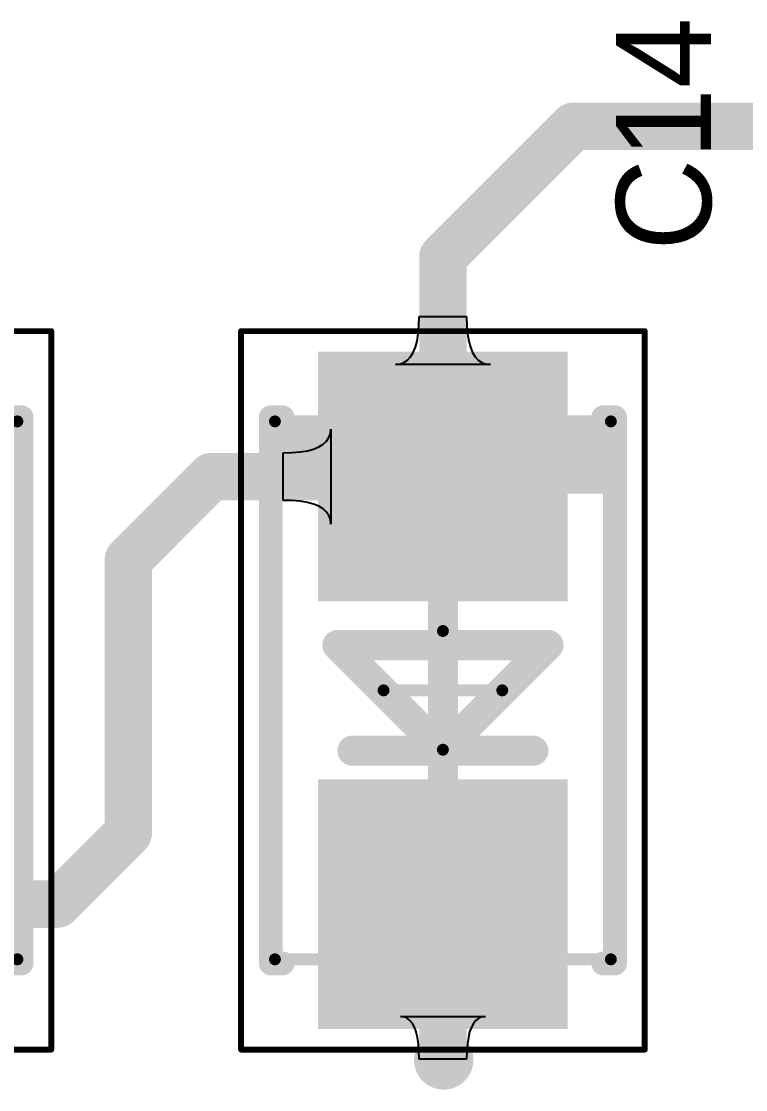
# Model space of a CAD drawing. Extents: x 244 to 457, y 184 to 319.
# Drawn here: x 315.48 to 321.58, y 253.59 to 262.59 of the extents above; entities that cross this region are included whole.
import ezdxf

# ---------------------------------------------------------------- set-up
doc = ezdxf.new("R2010")
doc.units = 0
doc.layers.get('0').update_dxf_attribs({"linetype": 'CONTINUOUS'})
for name, color, linetype in [('BOTTOMLAYER', 5, 'CONTINUOUS'), ('MECHANICAL13', 56, 'CONTINUOUS'), ('MECHANICAL15', 56, 'CONTINUOUS'), ('MULTILAYER', 9, 'CONTINUOUS'), ('TOPLAYER', 1, 'CONTINUOUS'), ('TOPOVERLAY', 2, 'CONTINUOUS'), ('TOPPASTE', 8, 'CONTINUOUS'), ('TOPSOLDER', 216, 'CONTINUOUS'), ('VIAHOLELAYER', 16, 'CONTINUOUS')]:
    doc.layers.add(name, color=color, linetype=linetype)

# ---------------------------------------------------------------- blocks, each defined once
blk = doc.blocks.new('CAPMP4327X24N_43')
at = {"layer": 'MECHANICAL13', "const_width": 0.0999998}
for points in [[(-2.26499928, -1.41499844), (-2.26499928, 1.41500098)], [(2.26500182, 1.41500098), (-2.26499928, 1.41500098)], [(2.26500182, -1.41499844), (2.26500182, 1.41500098)], [(2.26500182, -1.41499844), (-2.26499928, -1.41499844)]]:
    blk.add_lwpolyline(points, dxfattribs=at)
at = {"layer": 'MECHANICAL13', "const_width": 0.0499999}
for points in [[(-2.28999796, 1.41500098, 1), (-2.2400006, 1.41500098, 1)], [(-2.28999796, 1.41500098, 1), (-2.2400006, 1.41500098, 1)], [(2.24000314, 1.41500098, 1), (2.2900005, 1.41500098, 1)], [(2.24000314, 1.41500098, 1), (2.2900005, 1.41500098, 1)], [(-2.28999796, -1.41499844, 1), (-2.2400006, -1.41499844, 1)], [(-2.28999796, -1.41499844, 1), (-2.2400006, -1.41499844, 1)], [(2.24000314, -1.41499844, 1), (2.2900005, -1.41499844, 1)], [(2.24000314, -1.41499844, 1), (2.2900005, -1.41499844, 1)]]:
    blk.add_lwpolyline(points, format="xyb", close=True, dxfattribs=at)
at = {"layer": 'MECHANICAL13'}
blk.add_solid([(-2.26499928, -1.41499336), (-1.65571424, -1.41499336), (-2.26499928, 1.41500352), (-1.65571424, 1.41500352)], dxfattribs=at)
at = {"layer": 'MECHANICAL15'}
for points, const_width in [([(-3.02499776, -1.69999914), (-3.02499776, 1.70000168)], 0.0499999), ([(3.0250003, 1.70000168), (-3.02499776, 1.70000168)], 0.0499999), ([(3.0250003, -1.69999914), (3.0250003, 1.70000168)], 0.0499999), ([(0, -0.499999), (0, 0.50000154)], 0.0999998), ([(0.50000154, 0), (-0.499999, 0)], 0.0999998), ([(3.0250003, -1.69999914), (-3.02499776, -1.69999914)], 0.0499999)]:
    blk.add_lwpolyline(points, dxfattribs=dict(at, const_width=const_width))
for points, const_width in [([(-3.0374971, 1.70000168, 1), (-3.01249842, 1.70000168, 1)], 0.02499868), ([(-3.0374971, 1.70000168, 1), (-3.01249842, 1.70000168, 1)], 0.02499868), ([(3.01250096, 1.70000168, 1), (3.03749964, 1.70000168, 1)], 0.02499868), ([(3.01250096, 1.70000168, 1), (3.03749964, 1.70000168, 1)], 0.02499868), ([(-0.02499868, 0.50000154, 1), (0.02499868, 0.50000154, 1)], 0.0499999), ([(-0.52499768, 0, 1), (-0.47500032, 0, 1)], 0.0499999), ([(0.47500286, 0, 1), (0.52500022, 0, 1)], 0.0499999), ([(-0.02499868, -0.499999, 1), (0.02499868, -0.499999, 1)], 0.0499999), ([(-3.0374971, -1.69999914, 1), (-3.01249842, -1.69999914, 1)], 0.02499868), ([(-3.0374971, -1.69999914, 1), (-3.01249842, -1.69999914, 1)], 0.02499868), ([(3.01250096, -1.69999914, 1), (3.03749964, -1.69999914, 1)], 0.02499868), ([(3.01250096, -1.69999914, 1), (3.03749964, -1.69999914, 1)], 0.02499868)]:
    blk.add_lwpolyline(points, format="xyb", close=True, dxfattribs=dict(at, const_width=const_width))
at = {"layer": 'TOPLAYER'}
for points in [[(-0.85000084, -0.9499981), (-0.85000084, 0.9499981), (-2.74999704, -0.9499981), (-2.74999704, 0.9499981)], [(2.74999958, -0.9499981), (2.74999958, 0.9499981), (0.85000338, -0.9499981), (0.85000338, 0.9499981)]]:
    blk.add_solid(points, dxfattribs=at)
at = {"layer": 'TOPOVERLAY'}
for points, const_width in [([(2.30000048, 1.44999964), (-2.29999794, 1.44999964)], 0.1999996), ([(-2.29999794, 1.34999984), (-2.29999794, 1.44999964)], 0.1999996), ([(2.30000048, 1.34999984), (2.30000048, 1.44999964)], 0.1999996), ([(-0.381, -0.8889999999999999), (-0.381, 0.8889999999999999)], 0.254), ([(0.508, 0), (-0.381, 0.8889999999999999)], 0.254), ([(0.508, -0.762), (0.508, 0.762)], 0.254), ([(0.762, 0), (-0.762, 0)], 0.254), ([(-0.381, -0.8889999999999999), (0.508, 0)], 0.254), ([(-2.29999794, -1.44999964), (-2.29999794, -1.34999984)], 0.1999996), ([(2.30000048, -1.44999964), (2.30000048, -1.34999984)], 0.1999996), ([(2.30000048, -1.44999964), (-2.29999794, -1.44999964)], 0.1999996)]:
    blk.add_lwpolyline(points, dxfattribs=dict(at, const_width=const_width))
for points, const_width in [([(-2.34999784, 1.44999964, 1), (-2.24999804, 1.44999964, 1)], 0.0999998), ([(-2.34999784, 1.44999964, 1), (-2.24999804, 1.44999964, 1)], 0.0999998), ([(2.25000058, 1.44999964, 1), (2.35000038, 1.44999964, 1)], 0.0999998), ([(2.25000058, 1.44999964, 1), (2.35000038, 1.44999964, 1)], 0.0999998), ([(-2.34999784, 1.34999984, 1), (-2.24999804, 1.34999984, 1)], 0.0999998), ([(2.25000058, 1.34999984, 1), (2.35000038, 1.34999984, 1)], 0.0999998), ([(-0.4445, 0.8889999999999999, 1), (-0.3175, 0.8889999999999999, 1)], 0.127), ([(-0.4445, 0.8889999999999999, 1), (-0.3175, 0.8889999999999999, 1)], 0.127), ([(0.4445, 0.762, 1), (0.5715, 0.762, 1)], 0.127), ([(-0.8254999999999999, 0, 1), (-0.6985, 0, 1)], 0.127), ([(0.4445, 0, 1), (0.5715, 0, 1)], 0.127), ([(0.4445, 0, 1), (0.5715, 0, 1)], 0.127), ([(0.6985, 0, 1), (0.8254999999999999, 0, 1)], 0.127), ([(0.4445, -0.762, 1), (0.5715, -0.762, 1)], 0.127), ([(-0.4445, -0.8889999999999999, 1), (-0.3175, -0.8889999999999999, 1)], 0.127), ([(-0.4445, -0.8889999999999999, 1), (-0.3175, -0.8889999999999999, 1)], 0.127), ([(-2.34999784, -1.34999984, 1), (-2.24999804, -1.34999984, 1)], 0.0999998), ([(2.25000058, -1.34999984, 1), (2.35000038, -1.34999984, 1)], 0.0999998), ([(-2.34999784, -1.44999964, 1), (-2.24999804, -1.44999964, 1)], 0.0999998), ([(-2.34999784, -1.44999964, 1), (-2.24999804, -1.44999964, 1)], 0.0999998), ([(2.25000058, -1.44999964, 1), (2.35000038, -1.44999964, 1)], 0.0999998), ([(2.25000058, -1.44999964, 1), (2.35000038, -1.44999964, 1)], 0.0999998)]:
    blk.add_lwpolyline(points, format="xyb", close=True, dxfattribs=dict(at, const_width=const_width))
at = {"layer": 'TOPPASTE'}
for points in [[(-0.85000084, -0.9499981), (-0.85000084, 0.9499981), (-2.74999704, -0.9499981), (-2.74999704, 0.9499981)], [(2.74999958, -0.9499981), (2.74999958, 0.9499981), (0.85000338, -0.9499981), (0.85000338, 0.9499981)]]:
    blk.add_solid(points, dxfattribs=at)
at = {"layer": 'TOPSOLDER'}
for points in [[(-0.74840084, -1.0515981), (-0.74840084, 1.0515981), (-2.85159704, -1.0515981), (-2.85159704, 1.0515981)], [(2.85159958, -1.0515981), (2.85159958, 1.0515981), (0.74840338, -1.0515981), (0.74840338, 1.0515981)]]:
    blk.add_solid(points, dxfattribs=at)
blk = doc.blocks.new('CAPMP4327X24N_45')
at = {"layer": 'MECHANICAL13', "const_width": 0.0999998}
for points in [[(-2.26499928, -1.41499844), (-2.26499928, 1.41500098)], [(2.26500182, 1.41500098), (-2.26499928, 1.41500098)], [(2.26500182, -1.41499844), (2.26500182, 1.41500098)], [(2.26500182, -1.41499844), (-2.26499928, -1.41499844)]]:
    blk.add_lwpolyline(points, dxfattribs=at)
at = {"layer": 'MECHANICAL13', "const_width": 0.0499999}
for points in [[(-2.28999796, 1.41500098, 1), (-2.2400006, 1.41500098, 1)], [(-2.28999796, 1.41500098, 1), (-2.2400006, 1.41500098, 1)], [(2.24000314, 1.41500098, 1), (2.2900005, 1.41500098, 1)], [(2.24000314, 1.41500098, 1), (2.2900005, 1.41500098, 1)], [(-2.28999796, -1.41499844, 1), (-2.2400006, -1.41499844, 1)], [(-2.28999796, -1.41499844, 1), (-2.2400006, -1.41499844, 1)], [(2.24000314, -1.41499844, 1), (2.2900005, -1.41499844, 1)], [(2.24000314, -1.41499844, 1), (2.2900005, -1.41499844, 1)]]:
    blk.add_lwpolyline(points, format="xyb", close=True, dxfattribs=at)
at = {"layer": 'MECHANICAL13'}
blk.add_solid([(-2.2649942, -1.41499336), (-1.65570916, -1.41499336), (-2.2649942, 1.41500352), (-1.65570916, 1.41500352)], dxfattribs=at)
at = {"layer": 'MECHANICAL15'}
for points, const_width in [([(-3.02499776, -1.69999914), (-3.02499776, 1.70000168)], 0.0499999), ([(3.0250003, 1.70000168), (-3.02499776, 1.70000168)], 0.0499999), ([(3.0250003, -1.69999914), (3.0250003, 1.70000168)], 0.0499999), ([(0, -0.499999), (0, 0.50000154)], 0.0999998), ([(0.50000154, 0), (-0.499999, 0)], 0.0999998), ([(3.0250003, -1.69999914), (-3.02499776, -1.69999914)], 0.0499999)]:
    blk.add_lwpolyline(points, dxfattribs=dict(at, const_width=const_width))
for points, const_width in [([(-3.0374971, 1.70000168, 1), (-3.01249842, 1.70000168, 1)], 0.02499868), ([(-3.0374971, 1.70000168, 1), (-3.01249842, 1.70000168, 1)], 0.02499868), ([(3.01250096, 1.70000168, 1), (3.03749964, 1.70000168, 1)], 0.02499868), ([(3.01250096, 1.70000168, 1), (3.03749964, 1.70000168, 1)], 0.02499868), ([(-0.02499868, 0.50000154, 1), (0.02499868, 0.50000154, 1)], 0.0499999), ([(-0.52499768, 0, 1), (-0.47500032, 0, 1)], 0.0499999), ([(0.47500286, 0, 1), (0.52500022, 0, 1)], 0.0499999), ([(-0.02499868, -0.499999, 1), (0.02499868, -0.499999, 1)], 0.0499999), ([(-3.0374971, -1.69999914, 1), (-3.01249842, -1.69999914, 1)], 0.02499868), ([(-3.0374971, -1.69999914, 1), (-3.01249842, -1.69999914, 1)], 0.02499868), ([(3.01250096, -1.69999914, 1), (3.03749964, -1.69999914, 1)], 0.02499868), ([(3.01250096, -1.69999914, 1), (3.03749964, -1.69999914, 1)], 0.02499868)]:
    blk.add_lwpolyline(points, format="xyb", close=True, dxfattribs=dict(at, const_width=const_width))
at = {"layer": 'TOPLAYER'}
for points in [[(-0.85000084, -0.9499981), (-0.85000084, 0.9499981), (-2.74999704, -0.9499981), (-2.74999704, 0.9499981)], [(2.74999958, -0.9499981), (2.74999958, 0.9499981), (0.85000338, -0.9499981), (0.85000338, 0.9499981)]]:
    blk.add_solid(points, dxfattribs=at)
at = {"layer": 'TOPOVERLAY'}
for points, const_width in [([(2.30000048, 1.44999964), (-2.29999794, 1.44999964)], 0.1999996), ([(-2.29999794, 1.34999984), (-2.29999794, 1.44999964)], 0.1999996), ([(2.30000048, 1.34999984), (2.30000048, 1.44999964)], 0.1999996), ([(-0.381, -0.8889999999999999), (-0.381, 0.8889999999999999)], 0.254), ([(0.508, 0), (-0.381, 0.8889999999999999)], 0.254), ([(0.508, -0.762), (0.508, 0.762)], 0.254), ([(0.762, 0), (-0.762, 0)], 0.254), ([(-0.381, -0.8889999999999999), (0.508, 0)], 0.254), ([(-2.29999794, -1.44999964), (-2.29999794, -1.34999984)], 0.1999996), ([(2.30000048, -1.44999964), (2.30000048, -1.34999984)], 0.1999996), ([(2.30000048, -1.44999964), (-2.29999794, -1.44999964)], 0.1999996)]:
    blk.add_lwpolyline(points, dxfattribs=dict(at, const_width=const_width))
for points, const_width in [([(-2.34999784, 1.44999964, 1), (-2.24999804, 1.44999964, 1)], 0.0999998), ([(-2.34999784, 1.44999964, 1), (-2.24999804, 1.44999964, 1)], 0.0999998), ([(2.25000058, 1.44999964, 1), (2.35000038, 1.44999964, 1)], 0.0999998), ([(2.25000058, 1.44999964, 1), (2.35000038, 1.44999964, 1)], 0.0999998), ([(-2.34999784, 1.34999984, 1), (-2.24999804, 1.34999984, 1)], 0.0999998), ([(2.25000058, 1.34999984, 1), (2.35000038, 1.34999984, 1)], 0.0999998), ([(-0.4445, 0.8889999999999999, 1), (-0.3175, 0.8889999999999999, 1)], 0.127), ([(-0.4445, 0.8889999999999999, 1), (-0.3175, 0.8889999999999999, 1)], 0.127), ([(0.4445, 0.762, 1), (0.5715, 0.762, 1)], 0.127), ([(-0.8254999999999999, 0, 1), (-0.6985, 0, 1)], 0.127), ([(0.4445, 0, 1), (0.5715, 0, 1)], 0.127), ([(0.4445, 0, 1), (0.5715, 0, 1)], 0.127), ([(0.6985, 0, 1), (0.8254999999999999, 0, 1)], 0.127), ([(0.4445, -0.762, 1), (0.5715, -0.762, 1)], 0.127), ([(-0.4445, -0.8889999999999999, 1), (-0.3175, -0.8889999999999999, 1)], 0.127), ([(-0.4445, -0.8889999999999999, 1), (-0.3175, -0.8889999999999999, 1)], 0.127), ([(-2.34999784, -1.34999984, 1), (-2.24999804, -1.34999984, 1)], 0.0999998), ([(2.25000058, -1.34999984, 1), (2.35000038, -1.34999984, 1)], 0.0999998), ([(-2.34999784, -1.44999964, 1), (-2.24999804, -1.44999964, 1)], 0.0999998), ([(-2.34999784, -1.44999964, 1), (-2.24999804, -1.44999964, 1)], 0.0999998), ([(2.25000058, -1.44999964, 1), (2.35000038, -1.44999964, 1)], 0.0999998), ([(2.25000058, -1.44999964, 1), (2.35000038, -1.44999964, 1)], 0.0999998)]:
    blk.add_lwpolyline(points, format="xyb", close=True, dxfattribs=dict(at, const_width=const_width))
at = {"layer": 'TOPPASTE'}
for points in [[(-0.85000084, -0.9499981), (-0.85000084, 0.9499981), (-2.74999704, -0.9499981), (-2.74999704, 0.9499981)], [(2.74999958, -0.9499981), (2.74999958, 0.9499981), (0.85000338, -0.9499981), (0.85000338, 0.9499981)]]:
    blk.add_solid(points, dxfattribs=at)
at = {"layer": 'TOPSOLDER'}
for points in [[(-0.74840084, -1.0515981), (-0.74840084, 1.0515981), (-2.85159704, -1.0515981), (-2.85159704, 1.0515981)], [(2.85159958, -1.0515981), (2.85159958, 1.0515981), (0.74840338, -1.0515981), (0.74840338, 1.0515981)]]:
    blk.add_solid(points, dxfattribs=at)

msp = doc.modelspace()

# ---------------------------------------------------------------- linework, layer by layer
at = {"layer": 'BOTTOMLAYER', "const_width": 0.2499995}
msp.add_lwpolyline([(318.90920978, 253.84200438, 1), (319.15920674, 253.84200438, 1)], format="xyb", close=True, dxfattribs=at)
at = {"layer": 'MULTILAYER', "const_width": 0.2499995}
msp.add_lwpolyline([(318.90920978, 253.84200438, 1), (319.15920674, 253.84200438, 1)], format="xyb", close=True, dxfattribs=at)
at = {"layer": 'TOPLAYER'}
for p, q in [((318.82540502, 260.02477332), (318.827404, 260.10135178)), ((318.827404, 260.10135178), (319.2274032, 260.10135178)), ((319.2274032, 260.10135178), (319.22940218, 260.02477332)), ((318.819403, 259.95625428), (318.82540502, 260.02477332)), ((319.22940218, 260.02477332), (319.2354042, 259.95625428)), ((318.80940302, 259.8957972), (318.819403, 259.95625428)), ((319.2354042, 259.95625428), (319.24540418, 259.8957972)), ((318.7774041, 259.79906638), (318.79540508, 259.84340208)), ((318.79540508, 259.84340208), (318.80940302, 259.8957972)), ((319.24540418, 259.8957972), (319.25940212, 259.84340208)), ((319.25940212, 259.84340208), (319.2774031, 259.79906638)), ((318.69940324, 259.71442596), (318.72940318, 259.73457832)), ((318.72940318, 259.73457832), (318.75540516, 259.76279264)), ((318.75540516, 259.76279264), (318.7774041, 259.79906638)), ((319.2774031, 259.79906638), (319.29940204, 259.76279264)), ((319.29940204, 259.76279264), (319.32540402, 259.73457832)), ((319.32540402, 259.73457832), (319.35540396, 259.71442596)), ((318.6274044, 259.69830458), (318.66540534, 259.70233556)), ((319.4274028, 259.69830458), (318.6274044, 259.69830458)), ((318.66540534, 259.70233556), (318.69940324, 259.71442596)), ((319.35540396, 259.71442596), (319.38940186, 259.70233556)), ((319.38940186, 259.70233556), (319.4274028, 259.69830458)), ((318.06738012, 259.08240284), (318.07947052, 259.11640074)), ((318.07947052, 259.11640074), (318.0835015, 259.15440168)), ((318.0835015, 259.15440168), (318.0835015, 258.35440328)), ((317.938404, 258.986401), (317.9827397, 259.00440198)), ((317.9827397, 259.00440198), (318.01901344, 259.02640092)), ((318.01901344, 259.02640092), (318.04722776, 259.0524029)), ((318.04722776, 259.0524029), (318.06738012, 259.08240284)), ((317.6804543, 258.95440208), (317.75703276, 258.95640106)), ((317.6804543, 258.55440288), (317.6804543, 258.95440208)), ((317.75703276, 258.95640106), (317.8255518, 258.96240308)), ((317.8255518, 258.96240308), (317.88600888, 258.97240306)), ((317.88600888, 258.97240306), (317.938404, 258.986401)), ((317.75703276, 258.5524039), (317.6804543, 258.55440288)), ((317.8255518, 258.54640188), (317.75703276, 258.5524039)), ((317.88600888, 258.5364019), (317.8255518, 258.54640188)), ((317.938404, 258.52240396), (317.88600888, 258.5364019)), ((317.9827397, 258.50440298), (317.938404, 258.52240396)), ((318.01901344, 258.48240404), (317.9827397, 258.50440298)), ((318.04722776, 258.45640206), (318.01901344, 258.48240404)), ((318.06738012, 258.42640212), (318.04722776, 258.45640206)), ((318.07947052, 258.39240422), (318.06738012, 258.42640212)), ((318.0835015, 258.35440328), (318.07947052, 258.39240422)), ((318.69890286, 254.20386548), (318.66876068, 254.20745196)), ((318.66876068, 254.20745196), (319.38604652, 254.20745196)), ((318.72587258, 254.19310604), (318.69890286, 254.20386548)), ((318.74966984, 254.17517364), (318.72587258, 254.19310604)), ((318.7702921, 254.15006828), (318.74966984, 254.17517364)), ((318.78774444, 254.11778996), (318.7702921, 254.15006828)), ((319.2845151, 254.15006828), (319.26706276, 254.11778996)), ((319.30513736, 254.17517364), (319.2845151, 254.15006828)), ((319.32893462, 254.19310604), (319.30513736, 254.17517364)), ((319.35590434, 254.20386548), (319.32893462, 254.19310604)), ((319.38604652, 254.20745196), (319.35590434, 254.20386548)), ((318.80202178, 254.07834122), (318.78774444, 254.11778996)), ((318.81312666, 254.03171698), (318.80202178, 254.07834122)), ((319.25278542, 254.07834122), (319.24168054, 254.03171698)), ((319.26706276, 254.11778996), (319.25278542, 254.07834122)), ((318.82105908, 253.97791978), (318.81312666, 254.03171698)), ((318.8258165, 253.91695216), (318.82105908, 253.97791978)), ((319.23374812, 253.97791978), (319.2289907, 253.91695216)), ((319.24168054, 254.03171698), (319.23374812, 253.97791978)), ((318.827404, 253.84880904), (318.8258165, 253.91695216)), ((319.2289907, 253.91695216), (319.2274032, 253.84880904)), ((319.2274032, 253.84880904), (318.827404, 253.84880904))]:
    msp.add_line(p, q, dxfattribs=at)
at = {"layer": 'TOPLAYER', "const_width": 0.3999992}
for points in [[(319.0274036, 260.60440132), (320.12740902, 261.70440674)], [(320.12740902, 261.70440674), (322.51540526, 261.70440674)], [(319.0274036, 258.75440248), (319.0274036, 260.60440132)], [(316.37740382, 258.05440388), (317.07740242, 258.75440248)], [(317.07740242, 258.75440248), (319.0274036, 258.75440248)], [(316.37740382, 255.75440086), (316.37740382, 258.05440388)], [(315.77740502, 255.15440206), (316.37740382, 255.75440086)], [(314.02740344, 255.15440206), (315.77740502, 255.15440206)], [(319.0274036, 253.84880904), (319.0274036, 255.15440206)], [(319.0274036, 253.84880904), (319.03420826, 253.84200438)]]:
    msp.add_lwpolyline(points, dxfattribs=at)
at = {"layer": 'TOPLAYER'}
for points, const_width in [([(320.02740922, 261.70440674, 1), (320.22740882, 261.70440674, 1)], 0.1999996), ([(320.02740922, 261.70440674, 1), (320.22740882, 261.70440674, 1)], 0.1999996), ([(318.9274038, 260.60440132, 1), (319.1274034, 260.60440132, 1)], 0.1999996), ([(318.9274038, 260.60440132, 1), (319.1274034, 260.60440132, 1)], 0.1999996), ([(316.97740262, 258.75440248, 1), (317.17740222, 258.75440248, 1)], 0.1999996), ([(316.97740262, 258.75440248, 1), (317.17740222, 258.75440248, 1)], 0.1999996), ([(318.9274038, 258.75440248, 1), (319.1274034, 258.75440248, 1)], 0.1999996), ([(318.9274038, 258.75440248, 1), (319.1274034, 258.75440248, 1)], 0.1999996), ([(316.27740402, 258.05440388, 1), (316.47740362, 258.05440388, 1)], 0.1999996), ([(316.27740402, 258.05440388, 1), (316.47740362, 258.05440388, 1)], 0.1999996), ([(316.27740402, 255.75440086, 1), (316.47740362, 255.75440086, 1)], 0.1999996), ([(316.27740402, 255.75440086, 1), (316.47740362, 255.75440086, 1)], 0.1999996), ([(315.67740522, 255.15440206, 1), (315.87740482, 255.15440206, 1)], 0.1999996), ([(315.67740522, 255.15440206, 1), (315.87740482, 255.15440206, 1)], 0.1999996), ([(318.9274038, 255.15440206, 1), (319.1274034, 255.15440206, 1)], 0.1999996), ([(318.90920978, 253.84200438, 1), (319.15920674, 253.84200438, 1)], 0.2499995), ([(318.9274038, 253.84880904, 1), (319.1274034, 253.84880904, 1)], 0.1999996), ([(318.9274038, 253.84880904, 1), (319.1274034, 253.84880904, 1)], 0.1999996), ([(318.93420846, 253.84200438, 1), (319.13420806, 253.84200438, 1)], 0.1999996)]:
    msp.add_lwpolyline(points, format="xyb", close=True, dxfattribs=dict(at, const_width=const_width))
at = {"layer": 'VIAHOLELAYER', "const_width": 0.1499997}
msp.add_lwpolyline([(318.95920968, 253.84200438, 1), (319.10920684, 253.84200438, 1)], format="xyb", close=True, dxfattribs=at)

# ---------------------------------------------------------------- block references
at = {"rotation": 270}
for name, p in [('CAPMP4327X24N_45', (314.02740344, 256.95440354)), ('CAPMP4327X24N_43', (319.0274036, 256.95440354))]:
    msp.add_blockref(name, p, dxfattribs=at)

# ---------------------------------------------------------------- texts
at = {"layer": 'TOPOVERLAY'}
msp.add_text('C14', height=0.80000094, rotation=90, dxfattribs=at).set_placement((321.2870003, 260.65699964))

doc.saveas('drawing.dxf')
